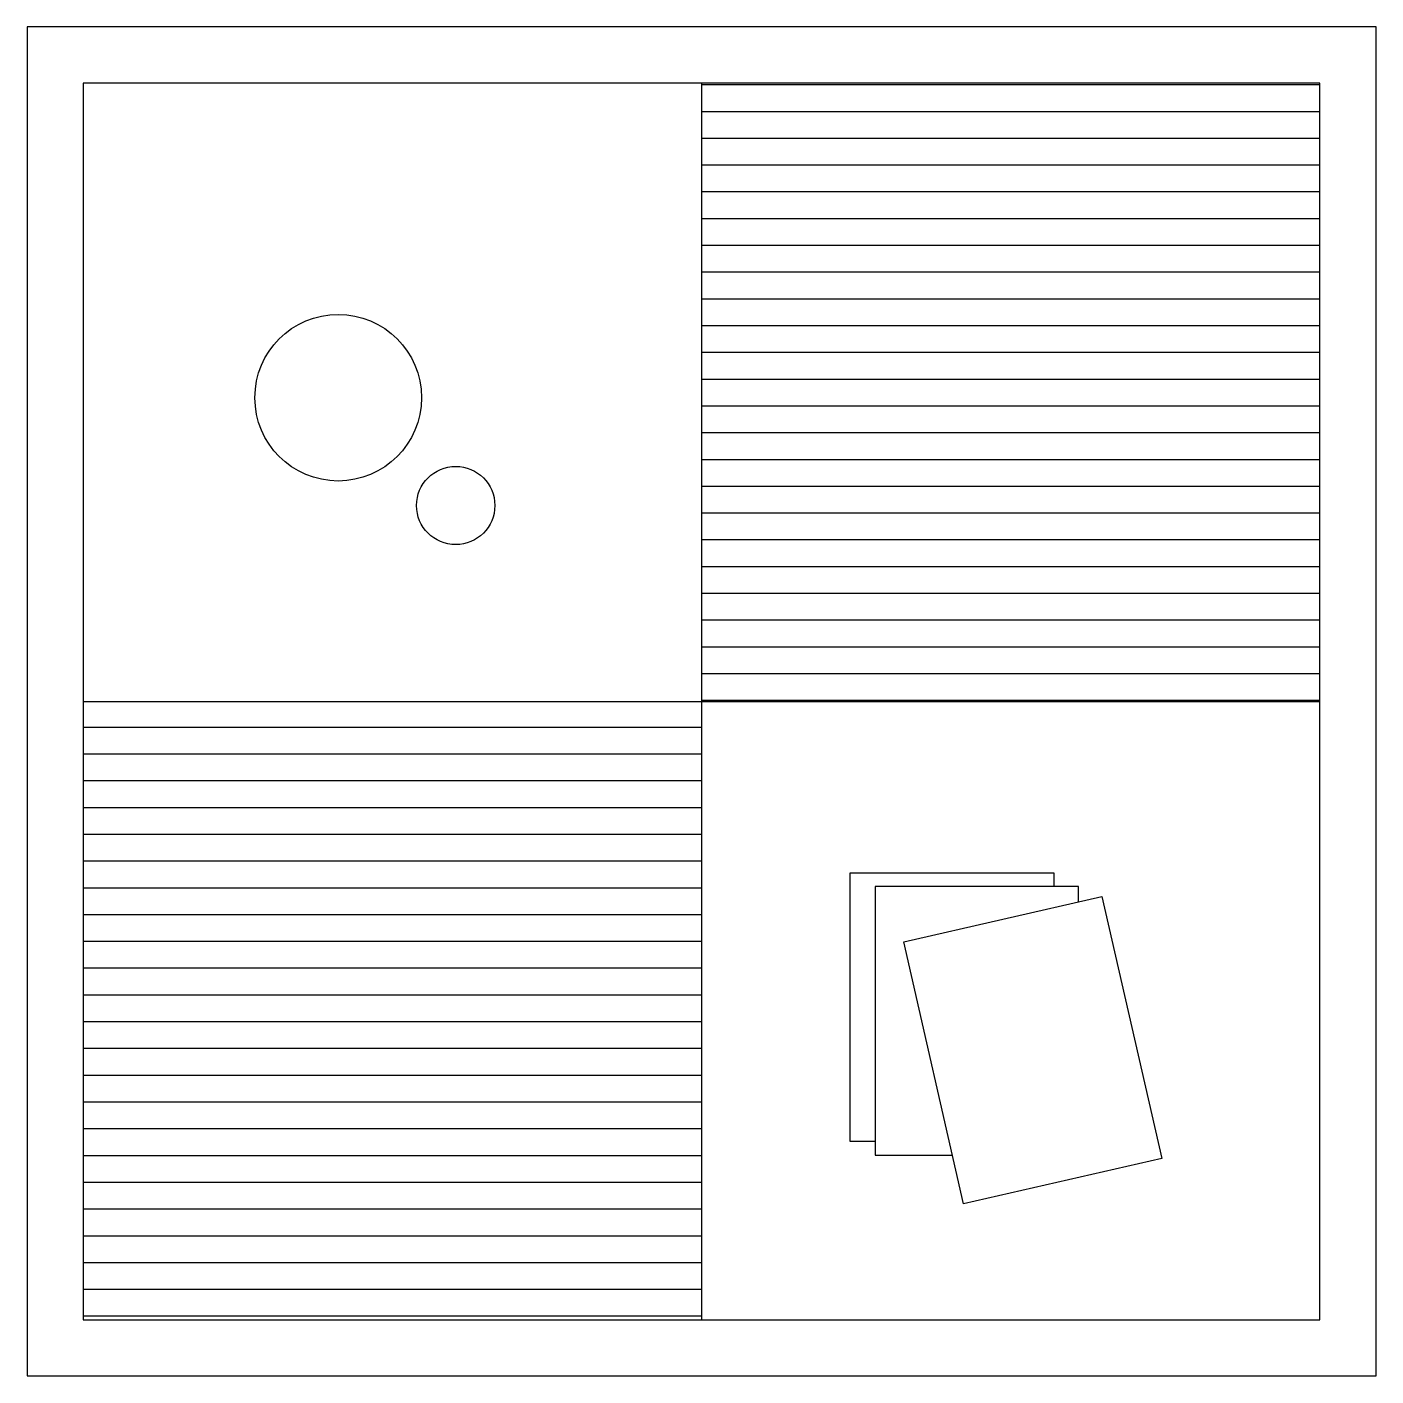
# Model space of a CAD drawing. Header units: millimetres. Extents: x -877.62 to -876.42, y 2624.27 to 2625.47.
import ezdxf

# ---------------------------------------------------------------- set-up
doc = ezdxf.new("R2010")
doc.units = ezdxf.units.MM
doc.header["$LTSCALE"] = 10
doc.layers.add('Móveis_mesas', color=2, linetype='Continuous')

msp = doc.modelspace()

# ---------------------------------------------------------------- hatches: boundary and pattern name
at = {"layer": 'Móveis_mesas'}
h = msp.add_hatch(dxfattribs=at)
h.set_pattern_fill('ANSI31,_O', color=1, scale=0.0075, angle=135)
h.set_pattern_definition([(180, (119.124857, 22.30676), (-5e-18, -0.0238125), [])])
h.paths.add_polyline_path([(-877.021, 2624.8691), (-877.571, 2624.8691), (-877.571, 2624.3191), (-877.021, 2624.3191)])
h.paths.add_polyline_path([(-876.471, 2625.4191), (-877.021, 2625.4191), (-877.021, 2624.8691), (-876.471, 2624.8691)])

# ---------------------------------------------------------------- linework, layer by layer
at = {"layer": 'Móveis_mesas', "color": 1}
for p, q in [((-877.021, 2625.4191), (-877.021, 2624.3191)), ((-877.571, 2624.8691), (-876.471, 2624.8691))]:
    msp.add_line(p, q, dxfattribs=at)
at = {"layer": 'Móveis_mesas'}
msp.add_lwpolyline([(-877.621, 2624.2691), (-876.421, 2624.2691), (-876.421, 2625.4691), (-877.621, 2625.4691)], close=True, dxfattribs=at)
at = {"layer": 'Móveis_mesas', "color": 1}
msp.add_lwpolyline([(-877.571, 2624.3191), (-876.471, 2624.3191), (-876.471, 2625.4191), (-877.571, 2625.4191)], close=True, dxfattribs=at)
for points in [[(-876.8667, 2624.4778), (-876.8887, 2624.4778), (-876.8887, 2624.7168), (-876.7077, 2624.7168), (-876.7077, 2624.7044)], [(-876.6857, 2624.6908), (-876.6857, 2624.7044), (-876.8667, 2624.7044), (-876.8667, 2624.4654), (-876.7978, 2624.4654)], [(-876.6115, 2624.4625), (-876.788, 2624.4222), (-876.8412, 2624.6553), (-876.6648, 2624.6956), (-876.6115, 2624.4625)]]:
    msp.add_lwpolyline(points, dxfattribs=at)
for centre, radius in [((-877.3442, 2625.1393), 0.0741), ((-877.2397, 2625.0434), 0.0348)]:
    msp.add_circle(centre, radius, dxfattribs=at)

doc.saveas('drawing.dxf')
